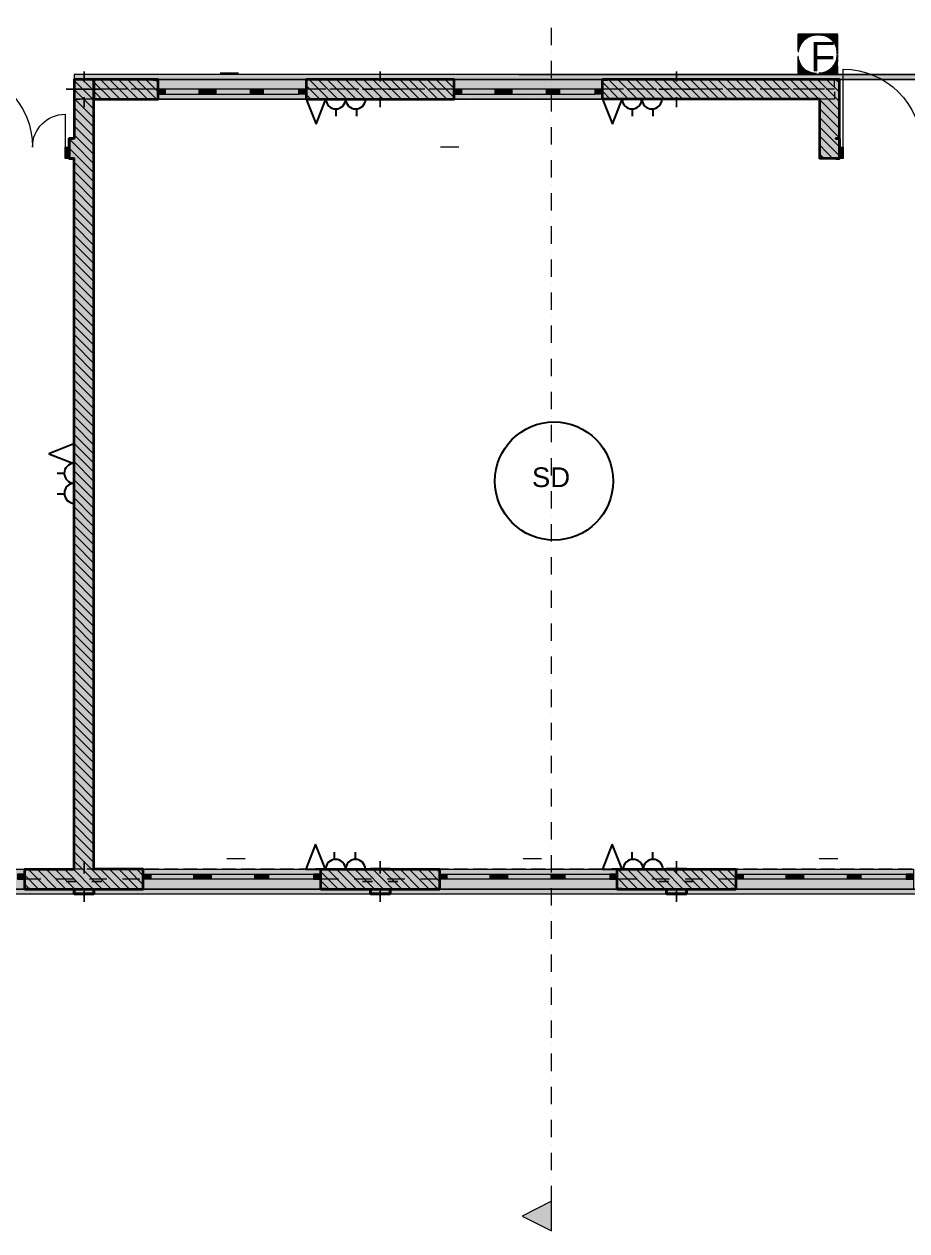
# Model space of a CAD drawing. Header units: inches. Extents: x 206002 to 410047, y 60394 to 83306.
# Drawn here: x 372863 to 381826, y 60394 to 72648 of the extents above; entities that cross this region are included whole.
import ezdxf

# ---------------------------------------------------------------- set-up
doc = ezdxf.new("R2010")
doc.units = ezdxf.units.IN
doc.header["$MEASUREMENT"] = 0
for name, color, linetype in [('LIGHTING', 1, 'Continuous'), ('PDF_Annotation - Text', 7, 'Continuous'), ('PDF_Marker - Section', 7, 'Continuous'), ('PDF_Structural - Bearing', 7, 'Continuous'), ('POW', 212, 'Continuous')]:
    doc.layers.add(name, color=color, linetype=linetype)
doc.styles.get("Standard").update_dxf_attribs({"font": 'arial.ttf'})

msp = doc.modelspace()

# ---------------------------------------------------------------- hatches: boundary and pattern name
at = {"layer": 'LIGHTING'}
h = msp.add_hatch(dxfattribs=at)
h.set_pattern_fill('ANSI31', color=1)
h.set_pattern_definition([(45, (23650, -24.5), (-0.08838834765, 0.08838834765), [])])
h.paths.add_polyline_path([(380724, 72545), (380724, 72369, -0.378758), (380923, 72544)])
h.paths.add_polyline_path([(380724, 72145), (380909, 72145, -0.358673), (380724, 72320)])
h.paths.add_polyline_path([(381124, 72545), (380923, 72544, -0.414214), (381123, 72344)])
h.paths.add_polyline_path([(381123, 72344, -0.393647), (380937, 72145), (381124, 72145)])

# ---------------------------------------------------------------- linework, layer by layer
for p, q in [((380724, 72545), (381124, 72545)), ((375927, 71887), (375727, 71887)), ((375727, 71887), (375828, 71632)), ((375828, 71632), (375927, 71887)), ((375927, 71887), (376331, 71887)), ((378935, 71887), (378735, 71887)), ((378735, 71887), (378836, 71632)), ((378735, 71887), (378836, 71887)), ((378836, 71632), (378935, 71887)), ((378935, 71887), (379339, 71887)), ((376028, 71787), (376028, 71713)), ((376238, 71787), (376238, 71713)), ((379036, 71787), (379036, 71713)), ((379246, 71787), (379246, 71713)), ((373368, 68387), (373113, 68286)), ((373368, 68387), (373370, 68187)), ((373113, 68286), (373368, 68187)), ((373370, 68187), (373372, 67782)), ((373270, 68085), (373197, 68085)), ((373271, 67875), (373198, 67874)), ((375822, 64320), (375722, 64066)), ((375922, 64066), (375822, 64320)), ((376015, 64166), (376015, 64239)), ((376226, 64166), (376226, 64239)), ((378835, 64320), (378736, 64066)), ((378936, 64066), (378835, 64320)), ((379038, 64166), (379038, 64239)), ((379248, 64166), (379248, 64239)), ((375722, 64066), (375922, 64066)), ((375922, 64066), (375822, 64066)), ((376327, 64066), (375922, 64066)), ((378736, 64066), (378936, 64066)), ((378936, 64066), (378835, 64066)), ((379349, 64066), (378945, 64066))]:
    msp.add_line(p, q, dxfattribs=at)
for centre, radius, start, end in [((376027, 71887), 100, 180, 0), ((376229, 71889), 102, 181.2234, 358.7766), ((379035, 71887), 100, 180, 0), ((379237, 71889), 102, 181.2234, 358.7766), ((373370, 68087), 100, 90.2772, 270.2772), ((373373, 67884), 102, 91.5006, 269.0538), ((376025, 64064), 102, 1.2234, 178.7766), ((376227, 64066), 100, 0, 180), ((379047, 64064), 102, 1.2234, 178.7766), ((379249, 64066), 100, 0, 180)]:
    msp.add_arc(centre, radius, start, end, dxfattribs=at)
at = {"layer": 'PDF_Annotation - Text', "lineweight": 9}
for points in [[(374852, 72155), (375039, 72155)], [(380931, 72155), (381118, 72155)], [(377090, 71403), (377277, 71403)], [(374921, 64175), (375108, 64175)], [(377929, 64175), (378116, 64175)], [(380936, 64175), (381124, 64175)]]:
    msp.add_lwpolyline(points, dxfattribs=at)
at = {"layer": 'PDF_Marker - Section', "lineweight": 13}
for points in [[(378219, 72434), (378219, 72611)], [(378219, 72363), (378219, 72363)], [(378219, 72098), (378219, 72275)], [(378219, 72027), (378219, 72027)], [(378219, 71762), (378219, 71939)], [(378219, 71691), (378219, 71691)], [(378219, 71426), (378219, 71603)], [(378219, 71355), (378219, 71355)], [(378219, 71090), (378219, 71267)], [(378219, 71019), (378219, 71019)], [(378219, 70754), (378219, 70931)], [(378219, 70683), (378219, 70683)], [(378219, 70418), (378219, 70595)], [(378219, 70347), (378219, 70347)], [(378219, 70082), (378219, 70259)], [(378219, 70011), (378219, 70011)], [(378219, 69746), (378219, 69923)], [(378219, 69675), (378219, 69675)], [(378219, 69410), (378219, 69586)], [(378219, 69339), (378219, 69339)], [(378219, 69074), (378219, 69250)], [(378219, 69003), (378219, 69003)], [(378219, 68738), (378219, 68914)], [(378219, 68667), (378219, 68667)], [(378219, 68402), (378219, 68578)], [(378219, 68331), (378219, 68331)], [(378219, 68066), (378219, 68242)], [(378219, 67995), (378219, 67995)], [(378219, 67729), (378219, 67906)], [(378219, 67659), (378219, 67659)], [(378219, 67393), (378219, 67570)], [(378219, 67323), (378219, 67323)], [(378219, 67058), (378219, 67234)], [(378219, 66987), (378219, 66987)], [(378219, 66721), (378219, 66898)], [(378219, 66651), (378219, 66651)], [(378219, 66385), (378219, 66562)], [(378219, 66315), (378219, 66315)], [(378219, 66049), (378219, 66226)], [(378219, 65979), (378219, 65979)], [(378219, 65713), (378219, 65890)], [(378219, 65643), (378219, 65643)], [(378219, 65377), (378219, 65554)], [(378219, 65307), (378219, 65307)], [(378219, 65041), (378219, 65218)], [(378219, 64971), (378219, 64971)], [(378219, 64705), (378219, 64882)], [(378219, 64635), (378219, 64635)], [(378219, 64369), (378219, 64546)], [(378219, 64299), (378219, 64299)], [(378219, 64033), (378219, 64210)], [(378219, 63962), (378219, 63962)], [(378219, 63697), (378219, 63874)], [(378219, 63626), (378219, 63626)], [(378219, 63361), (378219, 63538)], [(378219, 63290), (378219, 63290)], [(378219, 63025), (378219, 63202)], [(378219, 62954), (378219, 62954)], [(378219, 62689), (378219, 62866)], [(378219, 62618), (378219, 62618)], [(378219, 62353), (378219, 62530)], [(378219, 62282), (378219, 62282)], [(378219, 62017), (378219, 62194)], [(378219, 61946), (378219, 61946)], [(378219, 61681), (378219, 61858)], [(378219, 61610), (378219, 61610)], [(378219, 61345), (378219, 61522)], [(378219, 61274), (378219, 61274)], [(378219, 61009), (378219, 61186)], [(378219, 60938), (378219, 60938)], [(378219, 60695), (377919, 60545), (378219, 60394), (378219, 60695), (378219, 60850)]]:
    msp.add_lwpolyline(points, dxfattribs=at)
at = {"layer": 'PDF_Marker - Section', "lineweight": 0, "transparency": 33554559}
msp.add_solid([(378219, 60394), (378219, 60695), (377919, 60545)], dxfattribs=at)
at = {"layer": 'PDF_Structural - Bearing', "lineweight": 18}
for points in [[(409967, 74293), (379487, 74293), (379487, 81254), (376479, 81254), (376479, 74293), (345999, 74293), (345999, 65369), (355524, 65369), (355524, 63865), (400642, 63865), (400642, 65369), (409967, 65369)], [(382394, 72087), (379587, 72087)]]:
    msp.add_lwpolyline(points, close=True, dxfattribs=at)
for points in [[(372157, 71400), (372157, 72190, -0.414213), (372948, 71400, -0.414195), (373280, 71733), (373280, 71400)], [(381181, 71400), (381181, 72190, -0.414213), (381971, 71400, -0.414195), (382304, 71733), (382304, 71400)]]:
    msp.add_lwpolyline(points, format="xyb", dxfattribs=at)
for points in [[(400642, 63951), (400642, 63865), (355524, 63865), (355524, 63815), (400693, 63815), (400693, 63865), (400693, 65319), (403650, 65319), (403700, 65319), (403700, 72087), (403650, 72087), (403650, 65369), (400693, 65369), (400642, 65369), (400642, 63865), (400565, 63865)], [(388611, 72087), (390115, 72087), (390115, 71485), (390165, 71485), (390165, 72137), (390115, 72137), (377883, 72137), (373571, 72137), (373371, 72137), (373371, 72087), (373477, 72087)], [(373427, 72087), (373371, 72087), (373371, 72014), (373371, 72087)], [(373623, 72087), (373482, 72087)], [(373673, 72087), (373532, 72087)], [(373571, 72087), (376379, 72087)], [(373819, 72087), (373678, 72087)], [(373869, 72087), (373728, 72087)], [(374015, 72087), (373874, 72087)], [(374065, 72087), (373924, 72087)], [(374211, 72087), (374070, 72087)], [(374262, 72087), (374120, 72087)], [(374408, 72087), (374266, 72087)], [(374458, 72087), (374316, 72087)], [(374604, 72087), (374462, 72087)], [(374654, 72087), (374512, 72087)], [(374800, 72087), (374658, 72087)], [(374850, 72087), (374709, 72087)], [(374996, 72087), (374855, 72087)], [(375046, 72087), (374905, 72087)], [(375192, 72087), (375051, 72087)], [(375242, 72087), (375101, 72087)], [(375388, 72087), (375247, 72087)], [(375438, 72087), (375297, 72087)], [(375584, 72087), (375443, 72087)], [(375634, 72087), (375493, 72087)], [(375780, 72087), (375639, 72087)], [(375831, 72087), (375689, 72087)], [(375977, 72087), (375835, 72087)], [(376027, 72087), (375885, 72087)], [(376173, 72087), (376031, 72087)], [(376223, 72087), (376081, 72087)], [(376369, 72087), (376227, 72087)], [(376419, 72087), (376277, 72087)], [(376565, 72087), (376424, 72087)], [(376615, 72087), (376474, 72087)], [(376579, 72087), (377883, 72087), (379386, 72087), (377883, 72087)], [(376761, 72087), (376620, 72087)], [(376811, 72087), (376670, 72087)], [(376957, 72087), (376816, 72087)], [(377007, 72087), (376866, 72087)], [(377153, 72087), (377012, 72087)], [(377204, 72087), (377062, 72087)], [(377350, 72087), (377208, 72087)], [(377400, 72087), (377258, 72087)], [(377546, 72087), (377404, 72087)], [(377596, 72087), (377454, 72087)], [(377742, 72087), (377600, 72087)], [(377792, 72087), (377650, 72087)], [(377938, 72087), (377796, 72087)], [(377988, 72087), (377847, 72087)], [(377883, 72137), (382595, 72137), (382394, 72137)], [(378134, 72087), (377993, 72087)], [(378184, 72087), (378043, 72087)], [(378330, 72087), (378189, 72087)], [(378380, 72087), (378239, 72087)], [(378526, 72087), (378385, 72087)], [(378576, 72087), (378435, 72087)], [(378722, 72087), (378581, 72087)], [(378773, 72087), (378631, 72087)], [(378919, 72087), (378777, 72087)], [(378969, 72087), (378827, 72087)], [(379115, 72087), (378973, 72087)], [(379165, 72087), (379023, 72087)], [(379311, 72087), (379169, 72087)], [(379361, 72087), (379219, 72087)], [(379507, 72087), (379365, 72087)], [(379557, 72087), (379416, 72087)], [(379703, 72087), (379562, 72087)], [(379753, 72087), (379612, 72087)], [(379899, 72087), (379758, 72087)], [(379949, 72087), (379808, 72087)], [(380095, 72087), (379954, 72087)], [(380145, 72087), (380004, 72087)], [(380291, 72087), (380150, 72087)], [(380342, 72087), (380200, 72087)], [(380488, 72087), (380346, 72087)], [(380538, 72087), (380396, 72087)], [(380684, 72087), (380542, 72087)], [(380734, 72087), (380592, 72087)], [(380880, 72087), (380738, 72087)], [(380930, 72087), (380788, 72087)], [(380991, 72087), (380934, 72087)], [(381091, 72014), (381091, 72087), (380985, 72087)], [(373477, 71887), (373371, 71887), (373371, 71960), (373371, 71887), (373427, 71887)], [(381091, 71960), (381091, 71887), (380985, 71887)], [(373623, 71887), (373482, 71887)], [(373673, 71887), (373532, 71887)], [(373819, 71887), (373678, 71887)], [(373869, 71887), (373728, 71887)], [(374015, 71887), (373874, 71887)], [(374065, 71887), (373924, 71887)], [(374211, 71887), (374070, 71887)], [(374262, 71887), (374120, 71887)], [(374408, 71887), (374266, 71887)], [(374458, 71887), (374316, 71887)], [(374604, 71887), (374462, 71887)], [(374654, 71887), (374512, 71887)], [(374800, 71887), (374658, 71887)], [(374850, 71887), (374709, 71887)], [(374996, 71887), (374855, 71887)], [(375046, 71887), (374905, 71887)], [(375192, 71887), (375051, 71887)], [(375242, 71887), (375101, 71887)], [(375388, 71887), (375247, 71887)], [(375438, 71887), (375297, 71887)], [(375584, 71887), (375443, 71887)], [(375634, 71887), (375493, 71887)], [(375780, 71887), (375639, 71887)], [(375831, 71887), (375689, 71887)], [(375977, 71887), (375835, 71887)], [(376027, 71887), (375885, 71887)], [(376173, 71887), (376031, 71887)], [(376223, 71887), (376081, 71887)], [(376369, 71887), (376227, 71887)], [(376419, 71887), (376277, 71887)], [(376565, 71887), (376424, 71887)], [(376615, 71887), (376474, 71887)], [(376761, 71887), (376620, 71887)], [(376811, 71887), (376670, 71887)], [(376957, 71887), (376816, 71887)], [(377007, 71887), (376866, 71887)], [(377153, 71887), (377012, 71887)], [(377204, 71887), (377062, 71887)], [(377350, 71887), (377208, 71887)], [(377400, 71887), (377258, 71887)], [(377546, 71887), (377404, 71887)], [(377596, 71887), (377454, 71887)], [(377742, 71887), (377600, 71887)], [(377792, 71887), (377650, 71887)], [(377938, 71887), (377796, 71887)], [(377988, 71887), (377847, 71887)], [(378134, 71887), (377993, 71887)], [(378184, 71887), (378043, 71887)], [(378330, 71887), (378189, 71887)], [(378380, 71887), (378239, 71887)], [(378526, 71887), (378385, 71887)], [(378576, 71887), (378435, 71887)], [(378722, 71887), (378581, 71887)], [(378773, 71887), (378631, 71887)], [(378919, 71887), (378777, 71887)], [(378969, 71887), (378827, 71887)], [(379115, 71887), (378973, 71887)], [(379165, 71887), (379023, 71887)], [(379311, 71887), (379169, 71887)], [(379361, 71887), (379219, 71887)], [(379507, 71887), (379365, 71887)], [(379557, 71887), (379416, 71887)], [(379703, 71887), (379562, 71887)], [(379753, 71887), (379612, 71887)], [(379899, 71887), (379758, 71887)], [(379949, 71887), (379808, 71887)], [(380095, 71887), (379954, 71887)], [(380145, 71887), (380004, 71887)], [(380291, 71887), (380150, 71887)], [(380342, 71887), (380200, 71887)], [(380488, 71887), (380346, 71887)], [(380538, 71887), (380396, 71887)], [(380684, 71887), (380542, 71887)], [(380734, 71887), (380592, 71887)], [(380880, 71887), (380738, 71887)], [(380930, 71887), (380788, 71887)], [(380991, 71887), (380934, 71887)], [(373052, 64066), (372911, 64066)], [(373248, 64066), (373107, 64066)], [(373445, 64066), (373303, 64066)], [(373641, 64066), (373499, 64066)], [(373837, 64066), (373695, 64066)], [(374033, 64066), (373892, 64066)], [(374229, 64066), (374088, 64066)], [(374425, 64066), (374284, 64066)], [(374621, 64066), (374480, 64066)], [(374817, 64066), (374676, 64066)], [(375014, 64066), (374872, 64066)], [(375210, 64066), (375068, 64066)], [(375406, 64066), (375264, 64066)], [(375602, 64066), (375461, 64066)], [(375798, 64066), (375657, 64066)], [(375994, 64066), (375853, 64066)], [(376190, 64066), (376049, 64066)], [(376386, 64066), (376245, 64066)], [(376583, 64066), (376441, 64066)], [(376779, 64066), (376637, 64066)], [(376975, 64066), (376833, 64066)], [(377171, 64066), (377029, 64066)], [(377367, 64066), (377226, 64066)], [(377563, 64066), (377422, 64066)], [(377759, 64066), (377618, 64066)], [(377956, 64066), (377814, 64066)], [(378152, 64066), (378010, 64066)], [(378348, 64066), (378206, 64066)], [(378544, 64066), (378402, 64066)], [(378740, 64066), (378598, 64066)], [(378936, 64066), (378795, 64066)], [(379132, 64066), (378991, 64066)], [(379328, 64066), (379187, 64066)], [(379525, 64066), (379383, 64066)], [(379721, 64066), (379579, 64066)], [(379917, 64066), (379775, 64066)], [(380113, 64066), (379971, 64066)], [(380309, 64066), (380168, 64066)], [(380505, 64066), (380364, 64066)], [(380701, 64066), (380560, 64066)], [(380897, 64066), (380756, 64066)], [(381094, 64066), (380952, 64066)], [(381290, 64066), (381148, 64066)], [(381486, 64066), (381344, 64066)], [(381682, 64066), (381540, 64066)], [(381878, 64066), (381737, 64066)], [(373052, 63865), (372911, 63865)], [(373248, 63865), (373107, 63865)], [(373445, 63865), (373303, 63865)], [(373641, 63865), (373499, 63865)], [(373837, 63865), (373695, 63865)], [(374033, 63865), (373892, 63865)], [(374229, 63865), (374088, 63865)], [(374425, 63865), (374284, 63865)], [(374621, 63865), (374480, 63865)], [(374817, 63865), (374676, 63865)], [(375014, 63865), (374872, 63865)], [(375210, 63865), (375068, 63865)], [(375406, 63865), (375264, 63865)], [(375602, 63865), (375461, 63865)], [(375798, 63865), (375657, 63865)], [(375994, 63865), (375853, 63865)], [(376190, 63865), (376049, 63865)], [(376386, 63865), (376245, 63865)], [(376583, 63865), (376441, 63865)], [(376779, 63865), (376637, 63865)], [(376975, 63865), (376833, 63865)], [(377171, 63865), (377029, 63865)], [(377367, 63865), (377226, 63865)], [(377563, 63865), (377422, 63865)], [(377759, 63865), (377618, 63865)], [(377956, 63865), (377814, 63865)], [(378152, 63865), (378010, 63865)], [(378348, 63865), (378206, 63865)], [(378544, 63865), (378402, 63865)], [(378740, 63865), (378598, 63865)], [(378936, 63865), (378795, 63865)], [(379132, 63865), (378991, 63865)], [(379328, 63865), (379187, 63865)], [(379525, 63865), (379383, 63865)], [(379721, 63865), (379579, 63865)], [(379917, 63865), (379775, 63865)], [(380113, 63865), (379971, 63865)], [(380309, 63865), (380168, 63865)], [(380505, 63865), (380364, 63865)], [(380701, 63865), (380560, 63865)], [(380897, 63865), (380756, 63865)], [(381094, 63865), (380952, 63865)], [(381290, 63865), (381148, 63865)], [(381486, 63865), (381344, 63865)], [(381682, 63865), (381540, 63865)], [(381878, 63865), (381737, 63865)]]:
    msp.add_lwpolyline(points, dxfattribs=at)
at = {"layer": 'PDF_Structural - Bearing', "lineweight": 35}
for points in [[(374022, 63865), (374072, 63865), (374072, 63966), (374072, 64016), (374072, 64066), (373571, 64066), (373571, 72087), (373371, 72087), (373371, 71887), (373371, 71485), (373321, 71485), (373358, 71485), (373321, 71485), (373358, 71485)], [(374173, 72087), (374223, 72087), (373571, 72087), (373571, 71887), (374223, 71887), (374223, 71937), (374223, 71987), (374223, 72087)], [(375777, 72087), (375727, 72087), (375727, 71987), (375727, 71937), (375727, 71887), (376379, 71887), (376579, 71887), (377231, 71887), (377231, 71937), (377231, 71987), (377231, 72087), (377181, 72087)], [(377231, 72087), (375727, 72087)], [(381141, 71485), (381141, 71400), (381141, 71485), (381141, 71887), (381141, 72087), (378735, 72087)], [(381104, 71285), (381141, 71285), (381104, 71285), (381141, 71285), (380941, 71285), (380941, 71485), (380941, 71887), (378735, 71887), (378735, 71937), (378735, 71987), (378735, 72087), (378785, 72087)], [(373358, 71285), (373321, 71285), (373321, 71400), (373321, 71485), (373321, 71400), (373321, 71485)], [(381141, 71285), (381141, 71400), (381141, 71285), (381141, 71400), (381141, 71485), (381104, 71485), (381141, 71485), (381104, 71485)], [(372919, 63865), (372869, 63865), (372869, 63966), (372869, 64016), (372869, 64066), (373371, 64066), (373371, 71285), (373321, 71285), (373321, 71400), (373321, 71285), (373358, 71285), (373321, 71285)], [(375927, 63865), (375877, 63865), (375877, 63966), (375877, 64016), (375877, 64066), (376379, 64066), (376379, 64067), (376579, 64067), (376579, 64066), (377080, 64066), (377080, 64016), (377080, 63966), (377080, 63865), (377030, 63865)], [(376579, 64066), (376579, 64067), (376379, 64067), (376579, 64067)], [(376379, 64067), (376379, 64066)], [(378935, 63865), (378885, 63865), (378885, 63966), (378885, 64016), (378885, 64066), (380088, 64066), (380088, 64016), (380088, 63966), (380088, 63865), (380038, 63865)], [(372869, 63865), (374072, 63865)], [(375877, 63865), (377080, 63865)], [(378885, 63865), (380088, 63865)]]:
    msp.add_lwpolyline(points, dxfattribs=at)
at = {"layer": 'PDF_Structural - Bearing', "lineweight": 9}
for points in [[(373571, 71876), (373561, 71887), (373466, 71982), (373371, 72077)], [(373653, 71887), (373571, 71968), (373512, 72028), (373452, 72087)], [(373745, 71887), (373571, 72060), (373558, 72074), (373544, 72087)], [(373637, 72087), (373837, 71887)], [(373729, 72087), (373929, 71887)], [(373821, 72087), (374022, 71887)], [(373913, 72087), (374114, 71887)], [(374005, 72087), (374206, 71887)], [(374098, 72087), (374223, 71962)], [(374190, 72087), (374223, 72054)], [(375757, 72087), (375957, 71887)], [(375849, 72087), (376049, 71887)], [(375941, 72087), (376141, 71887)], [(376033, 72087), (376234, 71887)], [(376125, 72087), (376326, 71887)], [(376217, 72087), (376418, 71887)], [(376309, 72087), (376510, 71887)], [(376402, 72087), (376602, 71887)], [(376494, 72087), (376694, 71887)], [(376586, 72087), (376787, 71887)], [(376678, 72087), (376879, 71887)], [(376770, 72087), (376971, 71887)], [(376863, 72087), (377063, 71887)], [(376955, 72087), (377155, 71887)], [(377047, 72087), (377231, 71903)], [(377139, 72087), (377231, 71995)], [(378735, 72058), (378906, 71887)], [(378798, 72087), (378999, 71887)], [(378890, 72087), (379091, 71887)], [(378982, 72087), (379183, 71887)], [(379074, 72087), (379275, 71887)], [(379167, 72087), (379367, 71887)], [(379259, 72087), (379459, 71887)], [(379351, 72087), (379552, 71887)], [(379443, 72087), (379644, 71887)], [(379535, 72087), (379736, 71887)], [(379628, 72087), (379828, 71887)], [(379720, 72087), (379920, 71887)], [(379812, 72087), (380012, 71887)], [(379904, 72087), (380105, 71887)], [(379996, 72087), (380197, 71887)], [(380088, 72087), (380289, 71887)], [(380180, 72087), (380381, 71887)], [(380273, 72087), (380473, 71887)], [(380365, 72087), (380565, 71887)], [(380457, 72087), (380658, 71887)], [(380549, 72087), (380750, 71887)], [(380641, 72087), (380842, 71887)], [(380734, 72087), (380934, 71887)], [(380826, 72087), (381026, 71887), (381141, 71772)], [(380918, 72087), (381118, 71887), (381141, 71864)], [(381010, 72087), (381141, 71956)], [(381102, 72087), (381141, 72048)], [(373571, 71784), (373468, 71887), (373420, 71935), (373371, 71984)], [(375727, 72024), (375865, 71887)], [(375727, 71932), (375773, 71887)], [(378735, 71966), (378814, 71887)], [(373571, 71692), (373376, 71887), (373374, 71889), (373371, 71892)], [(380941, 71880), (381141, 71679)], [(373371, 71800), (373571, 71600)], [(373371, 71708), (373571, 71507)], [(380941, 71788), (381141, 71587)], [(380941, 71696), (381141, 71495)], [(373371, 71616), (373571, 71415)], [(381141, 71403), (381100, 71444), (381059, 71485), (380941, 71603)], [(373321, 71482), (373371, 71431), (373571, 71231)], [(373371, 71524), (373571, 71323)], [(381141, 71311), (381054, 71398), (380966, 71485), (380941, 71511)], [(373321, 71389), (373371, 71339), (373571, 71139)], [(381008, 71352), (380941, 71419)], [(380983, 71285), (380962, 71306), (380941, 71327)], [(381075, 71285), (381008, 71352)], [(373321, 71297), (373333, 71285)], [(373371, 71247), (373571, 71047)], [(373371, 71155), (373571, 70954)], [(373371, 71063), (373571, 70862)], [(373371, 70971), (373571, 70770)], [(373371, 70878), (373571, 70678)], [(373371, 70786), (373571, 70586)], [(373371, 70694), (373571, 70494)], [(373371, 70602), (373571, 70401)], [(373371, 70510), (373571, 70309)], [(373371, 70418), (373571, 70217)], [(373371, 70325), (373571, 70125)], [(373371, 70233), (373571, 70033)], [(373371, 70141), (373571, 69940)], [(373371, 70049), (373571, 69848)], [(373371, 69957), (373571, 69756)], [(373371, 69865), (373571, 69664)], [(373371, 69772), (373571, 69572)], [(373371, 69680), (373571, 69480)], [(373371, 69588), (373571, 69388)], [(373371, 69496), (373571, 69295)], [(373371, 69404), (373571, 69203)], [(373371, 69312), (373571, 69111)], [(373371, 69219), (373571, 69019)], [(373371, 69127), (373571, 68927)], [(373371, 69035), (373571, 68835)], [(373371, 68943), (373571, 68742)], [(373371, 68851), (373571, 68650)], [(373371, 68759), (373571, 68558)], [(373371, 68666), (373571, 68466)], [(373371, 68574), (373571, 68374)], [(373371, 68482), (373571, 68282)], [(373371, 68390), (373571, 68189)], [(373371, 68298), (373571, 68097)], [(373371, 68206), (373571, 68005)], [(373371, 68113), (373571, 67913)], [(373371, 68021), (373571, 67821)], [(373371, 67929), (373571, 67729)], [(373371, 67837), (373571, 67636)], [(373371, 67745), (373571, 67544)], [(373371, 67653), (373571, 67452)], [(373371, 67560), (373571, 67360)], [(373371, 67468), (373571, 67268)], [(373371, 67376), (373571, 67176)], [(373371, 67284), (373571, 67083)], [(373371, 67192), (373571, 66991)], [(373371, 67100), (373571, 66899)], [(373371, 67007), (373571, 66807)], [(373371, 66915), (373571, 66715)], [(373371, 66823), (373571, 66623)], [(373371, 66731), (373571, 66530)], [(373371, 66639), (373571, 66438)], [(373371, 66547), (373571, 66346)], [(373371, 66454), (373571, 66254)], [(373371, 66362), (373571, 66162)], [(373371, 66270), (373571, 66070)], [(373371, 66178), (373571, 65977)], [(373371, 66086), (373571, 65885)], [(373371, 65994), (373571, 65793)], [(373371, 65901), (373571, 65701)], [(373371, 65809), (373571, 65609)], [(373371, 65717), (373571, 65517)], [(373371, 65625), (373571, 65424)], [(373371, 65533), (373571, 65332)], [(373371, 65441), (373571, 65240)], [(373371, 65348), (373571, 65148)], [(373371, 65256), (373571, 65056)], [(373371, 65164), (373571, 64964)], [(373371, 65072), (373571, 64871)], [(373371, 64980), (373571, 64779)], [(373371, 64888), (373571, 64687)], [(373371, 64795), (373571, 64595)], [(373371, 64703), (373571, 64503)], [(373371, 64611), (373571, 64411)], [(373371, 64519), (373571, 64318)], [(373371, 64427), (373571, 64226)], [(373371, 64335), (373571, 64134)], [(373371, 64242), (373547, 64066), (373748, 63865)], [(373371, 64150), (373455, 64066), (373655, 63865)], [(372869, 64006), (373010, 63865)], [(372902, 64066), (373103, 63865)], [(372994, 64066), (373195, 63865)], [(373086, 64066), (373287, 63865)], [(373178, 64066), (373379, 63865)], [(373271, 64066), (373471, 63865)], [(373363, 64066), (373563, 63865)], [(373639, 64066), (373840, 63865)], [(373731, 64066), (373932, 63865)], [(373824, 64066), (374024, 63865)], [(373916, 64066), (374072, 63909)], [(374008, 64066), (374072, 64001)], [(375877, 64040), (376052, 63865)], [(375944, 64066), (376144, 63865)], [(376036, 64066), (376236, 63865)], [(376128, 64066), (376328, 63865)], [(376220, 64066), (376420, 63865)], [(376312, 64066), (376513, 63865)], [(376404, 64066), (376605, 63865)], [(376496, 64066), (376697, 63865)], [(376589, 64066), (376789, 63865)], [(376681, 64066), (376881, 63865)], [(376773, 64066), (376974, 63865)], [(376865, 64066), (377066, 63865)], [(376957, 64066), (377080, 63943)], [(377049, 64066), (377080, 64035)], [(378885, 63981), (379001, 63865)], [(378893, 64066), (379093, 63865)], [(378985, 64066), (379185, 63865)], [(379077, 64066), (379278, 63865)], [(379169, 64066), (379370, 63865)], [(379261, 64066), (379462, 63865)], [(379354, 64066), (379554, 63865)], [(379446, 64066), (379646, 63865)], [(379538, 64066), (379739, 63865)], [(379630, 64066), (379831, 63865)], [(379722, 64066), (379923, 63865)], [(379815, 64066), (380015, 63865)], [(379907, 64066), (380088, 63884)], [(379999, 64066), (380088, 63976)], [(372869, 63914), (372918, 63865)], [(375877, 63948), (375960, 63865)], [(378885, 63889), (378909, 63865)]]:
    msp.add_lwpolyline(points, dxfattribs=at)
at = {"layer": 'PDF_Structural - Bearing', "lineweight": 0}
for points in [[(373471, 72167), (373471, 72067)], [(376479, 72167), (376479, 72067)], [(379487, 72167), (379487, 72067)], [(373290, 71987), (373391, 71987)], [(373651, 71987), (373551, 71987)], [(376298, 71987), (376399, 71987)], [(376659, 71987), (376559, 71987)], [(379306, 71987), (379407, 71987)], [(379667, 71987), (379567, 71987)], [(373471, 71806), (373471, 71907)], [(376479, 71806), (376479, 71907)], [(379487, 71806), (379487, 71907)], [(373471, 64147), (373471, 64022)], [(376479, 64147), (376479, 64022)], [(379487, 64147), (379487, 64022)], [(379487, 64147), (379487, 64022)], [(373290, 63941), (373391, 63941)], [(373471, 63736), (373471, 63861)], [(373651, 63941), (373551, 63941)], [(376298, 63941), (376399, 63941)], [(376479, 63736), (376479, 63861)], [(376659, 63941), (376559, 63941)], [(379306, 63941), (379407, 63941)], [(379306, 63941), (379407, 63941)], [(379487, 63736), (379487, 63861)], [(379487, 63736), (379487, 63861)], [(379667, 63941), (379567, 63941)], [(379667, 63941), (379567, 63941)]]:
    msp.add_lwpolyline(points, close=True, dxfattribs=at)
at = {"layer": 'PDF_Structural - Bearing', "lineweight": 13}
for points in [[(374223, 72087), (374173, 72087)], [(375727, 72087), (375777, 72087)], [(377231, 72087), (377181, 72087)], [(378735, 72087), (378785, 72087)], [(374636, 71987), (374298, 71987)], [(374298, 71937), (374636, 71937)], [(375157, 71987), (374812, 71987)], [(374812, 71937), (375157, 71937)], [(375652, 71987), (375294, 71987)], [(375294, 71937), (375652, 71937)], [(377644, 71987), (377306, 71987)], [(377306, 71937), (377644, 71937)], [(378165, 71987), (377820, 71987)], [(377820, 71937), (378165, 71937)], [(378660, 71987), (378302, 71987)], [(378302, 71937), (378660, 71937)], [(374148, 64016), (374586, 64016)], [(374586, 63966), (374148, 63966)], [(374762, 64016), (375207, 64016)], [(375207, 63966), (374762, 63966)], [(375344, 64016), (375802, 64016)], [(375802, 63966), (375344, 63966)], [(377156, 64016), (377594, 64016)], [(377594, 63966), (377156, 63966)], [(377770, 64016), (378215, 64016)], [(378215, 63966), (377770, 63966)], [(378352, 64016), (378810, 64016)], [(378810, 63966), (378352, 63966)], [(380164, 64016), (380602, 64016)], [(380602, 63966), (380164, 63966)], [(380778, 64016), (381223, 64016)], [(381223, 63966), (380778, 63966)], [(381360, 64016), (381818, 64016)], [(381818, 63966), (381360, 63966)], [(372869, 63865), (372919, 63865)], [(374072, 63865), (374022, 63865)], [(375877, 63865), (375927, 63865)], [(377080, 63865), (377030, 63865)], [(378885, 63865), (378935, 63865)], [(380088, 63865), (380038, 63865)]]:
    msp.add_lwpolyline(points, dxfattribs=at)
for points in [[(374223, 71887), (375727, 71887), (375727, 71937), (375727, 71987), (375727, 71937), (375652, 71937), (375652, 71987), (375727, 71987), (375727, 72087), (374223, 72087), (374223, 71987), (374223, 71937)], [(377231, 71887), (378735, 71887), (378735, 71937), (378735, 71987), (378735, 71937), (378660, 71937), (378660, 71987), (378735, 71987), (378735, 72087), (377231, 72087), (377231, 71987), (377231, 71937)], [(374223, 71937), (374298, 71937), (374298, 71987), (374223, 71987)], [(374724, 71937), (374812, 71937), (374812, 71987), (374724, 71987), (374636, 71987), (374636, 71937)], [(375226, 71937), (375294, 71937), (375294, 71987), (375226, 71987), (375157, 71987), (375157, 71937)], [(377231, 71937), (377306, 71937), (377306, 71987), (377231, 71987)], [(377732, 71937), (377820, 71937), (377820, 71987), (377732, 71987), (377644, 71987), (377644, 71937)], [(378233, 71937), (378302, 71937), (378302, 71987), (378233, 71987), (378165, 71987), (378165, 71937)], [(371065, 64066), (372869, 64066), (372869, 64016), (372869, 63966), (372869, 64016), (372794, 64016), (372794, 63966), (372869, 63966), (372869, 63865), (371065, 63865), (371065, 63966), (371065, 64016)], [(374072, 64066), (375877, 64066), (375877, 64016), (375877, 63966), (375877, 64016), (375802, 64016), (375802, 63966), (375877, 63966), (375877, 63865), (374072, 63865), (374072, 63966), (374072, 64016)], [(374072, 64016), (374148, 64016), (374148, 63966), (374072, 63966)], [(374674, 64016), (374762, 64016), (374762, 63966), (374674, 63966), (374586, 63966), (374586, 64016)], [(375276, 64016), (375344, 64016), (375344, 63966), (375276, 63966), (375207, 63966), (375207, 64016)], [(377080, 64066), (378885, 64066), (378885, 64016), (378885, 63966), (378885, 64016), (378810, 64016), (378810, 63966), (378885, 63966), (378885, 63865), (377080, 63865), (377080, 63966), (377080, 64016)], [(377080, 64016), (377156, 64016), (377156, 63966), (377080, 63966)], [(377682, 64016), (377770, 64016), (377770, 63966), (377682, 63966), (377594, 63966), (377594, 64016)], [(378284, 64016), (378352, 64016), (378352, 63966), (378284, 63966), (378215, 63966), (378215, 64016)], [(380088, 64066), (381893, 64066), (381893, 64016), (381893, 63966), (381893, 64016), (381818, 64016), (381818, 63966), (381893, 63966), (381893, 63865), (380088, 63865), (380088, 63966), (380088, 64016)], [(380088, 64016), (380164, 64016), (380164, 63966), (380088, 63966)], [(380690, 64016), (380778, 64016), (380778, 63966), (380690, 63966), (380602, 63966), (380602, 64016)], [(381291, 64016), (381360, 64016), (381360, 63966), (381291, 63966), (381223, 63966), (381223, 64016)]]:
    msp.add_lwpolyline(points, close=True, dxfattribs=at)
at = {"layer": 'PDF_Structural - Bearing', "lineweight": 20}
for points in [[(373526, 71987), (373371, 71987), (373573, 71987)], [(373791, 71987), (373614, 71987)], [(373644, 71987), (373644, 71987)], [(373909, 71987), (373732, 71987)], [(373862, 71987), (373862, 71987)], [(374127, 71987), (373950, 71987)], [(373980, 71987), (373980, 71987)], [(374245, 71987), (374068, 71987)], [(374198, 71987), (374198, 71987)], [(374463, 71987), (374286, 71987)], [(374316, 71987), (374316, 71987)], [(374581, 71987), (374404, 71987)], [(374534, 71987), (374534, 71987)], [(374799, 71987), (374622, 71987)], [(374652, 71987), (374652, 71987)], [(374917, 71987), (374740, 71987)], [(374870, 71987), (374870, 71987)], [(375135, 71987), (374958, 71987)], [(374988, 71987), (374988, 71987)], [(375253, 71987), (375076, 71987)], [(375206, 71987), (375206, 71987)], [(375471, 71987), (375294, 71987)], [(375324, 71987), (375324, 71987)], [(375589, 71987), (375412, 71987)], [(375542, 71987), (375542, 71987)], [(375807, 71987), (375630, 71987)], [(375660, 71987), (375660, 71987)], [(375925, 71987), (375748, 71987)], [(375878, 71987), (375878, 71987)], [(376143, 71987), (375966, 71987)], [(375996, 71987), (375996, 71987)], [(376261, 71987), (376084, 71987)], [(376214, 71987), (376214, 71987)], [(376479, 71987), (376302, 71987)], [(376332, 71987), (376332, 71987)], [(376597, 71987), (376420, 71987)], [(376550, 71987), (376550, 71987)], [(376815, 71987), (376638, 71987)], [(376668, 71987), (376668, 71987)], [(376933, 71987), (376756, 71987)], [(376886, 71987), (376886, 71987)], [(377151, 71987), (376974, 71987)], [(377004, 71987), (377004, 71987)], [(377269, 71987), (377092, 71987)], [(377222, 71987), (377222, 71987)], [(377487, 71987), (377310, 71987)], [(377340, 71987), (377340, 71987)], [(377605, 71987), (377428, 71987)], [(377558, 71987), (377558, 71987)], [(377823, 71987), (377646, 71987)], [(377676, 71987), (377676, 71987)], [(377941, 71987), (377764, 71987)], [(377894, 71987), (377894, 71987)], [(378159, 71987), (377982, 71987)], [(378012, 71987), (378012, 71987)], [(378277, 71987), (378100, 71987)], [(378230, 71987), (378230, 71987)], [(378495, 71987), (378318, 71987)], [(378348, 71987), (378348, 71987)], [(378613, 71987), (378436, 71987)], [(378566, 71987), (378566, 71987)], [(378831, 71987), (378655, 71987)], [(378684, 71987), (378684, 71987)], [(378949, 71987), (378772, 71987)], [(378902, 71987), (378902, 71987)], [(379167, 71987), (378991, 71987)], [(379020, 71987), (379020, 71987)], [(379285, 71987), (379108, 71987)], [(379238, 71987), (379238, 71987)], [(379503, 71987), (379327, 71987)], [(379356, 71987), (379356, 71987)], [(379621, 71987), (379444, 71987)], [(379574, 71987), (379574, 71987)], [(379839, 71987), (379663, 71987)], [(379692, 71987), (379692, 71987)], [(379957, 71987), (379781, 71987)], [(379910, 71987), (379910, 71987)], [(380175, 71987), (379999, 71987)], [(380028, 71987), (380028, 71987)], [(380293, 71987), (380116, 71987)], [(380246, 71987), (380246, 71987)], [(380512, 71987), (380335, 71987)], [(380364, 71987), (380364, 71987)], [(380629, 71987), (380452, 71987)], [(380582, 71987), (380582, 71987)], [(380848, 71987), (380671, 71987)], [(380700, 71987), (380700, 71987)], [(380991, 71987), (380789, 71987)], [(380918, 71987), (380918, 71987)], [(381091, 71987), (381007, 71987)], [(373031, 63966), (372854, 63966)], [(373102, 63966), (373102, 63966)], [(373367, 63966), (373190, 63966)], [(373438, 63966), (373438, 63966)], [(373703, 63966), (373526, 63966)], [(373774, 63966), (373774, 63966)], [(374039, 63966), (373862, 63966)], [(374110, 63966), (374110, 63966)], [(374375, 63966), (374198, 63966)], [(374446, 63966), (374446, 63966)], [(374711, 63966), (374534, 63966)], [(374782, 63966), (374782, 63966)], [(375047, 63966), (374870, 63966)], [(375118, 63966), (375118, 63966)], [(375383, 63966), (375206, 63966)], [(375454, 63966), (375454, 63966)], [(375719, 63966), (375542, 63966)], [(375790, 63966), (375790, 63966)], [(376055, 63966), (375878, 63966)], [(376126, 63966), (376126, 63966)], [(376391, 63966), (376214, 63966)], [(376462, 63966), (376462, 63966)], [(376727, 63966), (376550, 63966)], [(376798, 63966), (376798, 63966)], [(377063, 63966), (376886, 63966)], [(377134, 63966), (377134, 63966)], [(377399, 63966), (377222, 63966)], [(377470, 63966), (377470, 63966)], [(377735, 63966), (377558, 63966)], [(377806, 63966), (377806, 63966)], [(378071, 63966), (377894, 63966)], [(378142, 63966), (378142, 63966)], [(378407, 63966), (378230, 63966)], [(378478, 63966), (378478, 63966)], [(378743, 63966), (378566, 63966)], [(378814, 63966), (378814, 63966)], [(379079, 63966), (378902, 63966)], [(379150, 63966), (379150, 63966)], [(379415, 63966), (379238, 63966)], [(379486, 63966), (379486, 63966)], [(379751, 63966), (379574, 63966)], [(379822, 63966), (379822, 63966)], [(380087, 63966), (379911, 63966)], [(380158, 63966), (380158, 63966)], [(380423, 63966), (380247, 63966)], [(380494, 63966), (380494, 63966)], [(380759, 63966), (380583, 63966)], [(380830, 63966), (380830, 63966)], [(381095, 63966), (380919, 63966)], [(381166, 63966), (381166, 63966)], [(381431, 63966), (381255, 63966)], [(381502, 63966), (381502, 63966)], [(381768, 63966), (381591, 63966)]]:
    msp.add_lwpolyline(points, dxfattribs=at)
at = {"layer": 'PDF_Structural - Bearing', "lineweight": 0}
for points in [[(373471, 71987), (373471, 71987)], [(373471, 71987), (373471, 71987)], [(376479, 71987), (376479, 71987)], [(376479, 71987), (376479, 71987)], [(379487, 71987), (379487, 71987)], [(379487, 71987), (379487, 71987)], [(373471, 63941), (373471, 63941)], [(373471, 63941), (373471, 63941)], [(376479, 63941), (376479, 63941)], [(376479, 63941), (376479, 63941)], [(379487, 63941), (379487, 63941)], [(379487, 63941), (379487, 63941)], [(379487, 63941), (379487, 63941)], [(379487, 63941), (379487, 63941)]]:
    msp.add_lwpolyline(points, dxfattribs=at)
at = {"layer": 'PDF_Structural - Bearing', "lineweight": 20}
for points in [[(373321, 71285), (373280, 71285), (373280, 71400), (373321, 71400)], [(381141, 71400), (381181, 71400), (381181, 71285), (381141, 71285)]]:
    msp.add_lwpolyline(points, close=True, dxfattribs=at)
at = {"layer": 'PDF_Structural - Bearing', "lineweight": 35}
for points in [[(379386, 64066), (379386, 64067), (379587, 64067), (379587, 64066), (379587, 64067), (379386, 64067)], [(379386, 64066), (379386, 64067), (379587, 64067), (379587, 64066), (379587, 64067), (379386, 64067)], [(373571, 63865), (373571, 63816), (373371, 63816), (373371, 63865), (373371, 63816), (373571, 63816)], [(376579, 63865), (376579, 63816), (376379, 63816), (376379, 63865), (376379, 63816), (376579, 63816)], [(379587, 63865), (379587, 63816), (379386, 63816), (379386, 63865), (379386, 63816), (379587, 63816)], [(379587, 63865), (379587, 63816), (379386, 63816), (379386, 63865), (379386, 63816), (379587, 63816)]]:
    msp.add_lwpolyline(points, close=True, dxfattribs=at)
at = {"layer": 'PDF_Structural - Bearing', "lineweight": 15}
for points in [[(373433, 63856), (373433, 63856)], [(373433, 63856), (373433, 63856)], [(373520, 63856), (373520, 63856)], [(373520, 63856), (373520, 63856)], [(376386, 63856), (376386, 63856)], [(376386, 63856), (376386, 63856)], [(376473, 63856), (376473, 63856)], [(376473, 63856), (376473, 63856)], [(376559, 63856), (376559, 63856)], [(376559, 63856), (376559, 63856)], [(379425, 63856), (379425, 63856)], [(379425, 63856), (379425, 63856)], [(379425, 63856), (379425, 63856)], [(379425, 63856), (379425, 63856)], [(379512, 63856), (379512, 63856)], [(379512, 63856), (379512, 63856)], [(379512, 63856), (379512, 63856)], [(379512, 63856), (379512, 63856)], [(373390, 63831), (373390, 63831)], [(373390, 63831), (373390, 63831)], [(373477, 63831), (373477, 63831)], [(373477, 63831), (373477, 63831)], [(373564, 63831), (373564, 63831)], [(373564, 63831), (373564, 63831)], [(376429, 63831), (376429, 63831)], [(376429, 63831), (376429, 63831)], [(376516, 63831), (376516, 63831)], [(376516, 63831), (376516, 63831)], [(379468, 63831), (379468, 63831)], [(379468, 63831), (379468, 63831)], [(379468, 63831), (379468, 63831)], [(379468, 63831), (379468, 63831)], [(379555, 63831), (379555, 63831)], [(379555, 63831), (379555, 63831)], [(379555, 63831), (379555, 63831)], [(379555, 63831), (379555, 63831)]]:
    msp.add_lwpolyline(points, dxfattribs=at)
at = {"layer": 'PDF_Structural - Bearing', "color": 7, "lineweight": 0, "true_color": 0xffffff, "transparency": 33554559}
for points in [[(373371, 72087), (373371, 72137), (373571, 72087), (373571, 72137)], [(373371, 72087), (373571, 72087), (373371, 71887)], [(373571, 72087), (373571, 71887), (373371, 71887)], [(373571, 72087), (373571, 72137), (377883, 72087), (377883, 72137)], [(373571, 72087), (374223, 72087), (373571, 71887), (374223, 71887)], [(374223, 72087), (375727, 72087), (374223, 71887), (375727, 71887)], [(375727, 72087), (377231, 72087), (375727, 71887), (377231, 71887)], [(377231, 72087), (378735, 72087), (377231, 71887), (378735, 71887)], [(390115, 72137), (390115, 72087), (377883, 72137), (377883, 72087)], [(377883, 72087), (377883, 72137), (382595, 72087), (382595, 72137)], [(381141, 72087), (381141, 71887), (378735, 72087), (378735, 71887)], [(374223, 71937), (374298, 71937), (374223, 71987), (374298, 71987)], [(374636, 71987), (374298, 71987), (374636, 71937), (374298, 71937)], [(374724, 71987), (374636, 71987), (374724, 71937), (374636, 71937)], [(374724, 71937), (374812, 71937), (374724, 71987), (374812, 71987)], [(375157, 71987), (374812, 71987), (375157, 71937), (374812, 71937)], [(375226, 71987), (375157, 71987), (375226, 71937), (375157, 71937)], [(375226, 71937), (375294, 71937), (375226, 71987), (375294, 71987)], [(375652, 71987), (375294, 71987), (375652, 71937), (375294, 71937)], [(375727, 71987), (375652, 71987), (375727, 71937), (375652, 71937)], [(377231, 71937), (377306, 71937), (377231, 71987), (377306, 71987)], [(377644, 71987), (377306, 71987), (377644, 71937), (377306, 71937)], [(377732, 71987), (377644, 71987), (377732, 71937), (377644, 71937)], [(377732, 71937), (377820, 71937), (377732, 71987), (377820, 71987)], [(378165, 71987), (377820, 71987), (378165, 71937), (377820, 71937)], [(378233, 71987), (378165, 71987), (378233, 71937), (378165, 71937)], [(378233, 71937), (378302, 71937), (378233, 71987), (378302, 71987)], [(378660, 71987), (378302, 71987), (378660, 71937), (378302, 71937)], [(378735, 71987), (378660, 71987), (378735, 71937), (378660, 71937)], [(373371, 71887), (373571, 71887), (373371, 64066), (373571, 64066)], [(381141, 71485), (380941, 71485), (381141, 71887), (380941, 71887)], [(373371, 71285), (373321, 71285), (373371, 71485), (373321, 71485)], [(381141, 71485), (380941, 71285), (380941, 71485)], [(381141, 71285), (380941, 71285), (381141, 71485)], [(373321, 71285), (373321, 71400), (373280, 71285), (373280, 71400)], [(381141, 71400), (381141, 71285), (381181, 71400), (381181, 71285)], [(371065, 63865), (371065, 64066), (372869, 63865), (372869, 64066)], [(372869, 63966), (372869, 64016), (372794, 63966), (372794, 64016)], [(372869, 64066), (374072, 64066), (372869, 63865), (374072, 63865)], [(374072, 63865), (374072, 64066), (375877, 63865), (375877, 64066)], [(374072, 64016), (374072, 63966), (374148, 64016), (374148, 63966)], [(374586, 63966), (374586, 64016), (374148, 63966), (374148, 64016)], [(374674, 63966), (374674, 64016), (374586, 63966), (374586, 64016)], [(374674, 64016), (374674, 63966), (374762, 64016), (374762, 63966)], [(375207, 63966), (375207, 64016), (374762, 63966), (374762, 64016)], [(375276, 63966), (375276, 64016), (375207, 63966), (375207, 64016)], [(375276, 64016), (375276, 63966), (375344, 64016), (375344, 63966)], [(375802, 63966), (375802, 64016), (375344, 63966), (375344, 64016)], [(375877, 63966), (375877, 64016), (375802, 63966), (375802, 64016)], [(375877, 64066), (377080, 64066), (375877, 63865), (377080, 63865)], [(376379, 64067), (376579, 64067), (376379, 64066), (376579, 64066)], [(376379, 64067), (376579, 64067), (376379, 64066), (376579, 64066)], [(377080, 63865), (377080, 64066), (378885, 63865), (378885, 64066)], [(377080, 64016), (377080, 63966), (377156, 64016), (377156, 63966)], [(377594, 63966), (377594, 64016), (377156, 63966), (377156, 64016)], [(377682, 63966), (377682, 64016), (377594, 63966), (377594, 64016)], [(377682, 64016), (377682, 63966), (377770, 64016), (377770, 63966)], [(378215, 63966), (378215, 64016), (377770, 63966), (377770, 64016)], [(378284, 63966), (378284, 64016), (378215, 63966), (378215, 64016)], [(378284, 64016), (378284, 63966), (378352, 64016), (378352, 63966)], [(378810, 63966), (378810, 64016), (378352, 63966), (378352, 64016)], [(378885, 63966), (378885, 64016), (378810, 63966), (378810, 64016)], [(378885, 64066), (380088, 64066), (378885, 63865), (380088, 63865)], [(379386, 64067), (379587, 64067), (379386, 64066), (379587, 64066)], [(379386, 64067), (379587, 64067), (379386, 64066), (379587, 64066)], [(379386, 64067), (379587, 64067), (379386, 64066), (379587, 64066)], [(379386, 64067), (379587, 64067), (379386, 64066), (379587, 64066)], [(380088, 63865), (380088, 64066), (381893, 63865), (381893, 64066)], [(380088, 64016), (380088, 63966), (380164, 64016), (380164, 63966)], [(380602, 63966), (380602, 64016), (380164, 63966), (380164, 64016)], [(380690, 63966), (380690, 64016), (380602, 63966), (380602, 64016)], [(380690, 64016), (380690, 63966), (380778, 64016), (380778, 63966)], [(381223, 63966), (381223, 64016), (380778, 63966), (380778, 64016)], [(381291, 63966), (381291, 64016), (381223, 63966), (381223, 64016)], [(381291, 64016), (381291, 63966), (381360, 64016), (381360, 63966)], [(381818, 63966), (381818, 64016), (381360, 63966), (381360, 64016)], [(381893, 63966), (381893, 64016), (381818, 63966), (381818, 64016)], [(400642, 63865), (400642, 63815), (355524, 63865), (355524, 63815)], [(373371, 63865), (373571, 63865), (373371, 63816), (373571, 63816)], [(373371, 63865), (373571, 63865), (373371, 63816), (373571, 63816)], [(376379, 63865), (376579, 63865), (376379, 63816), (376579, 63816)], [(376379, 63865), (376579, 63865), (376379, 63816), (376579, 63816)], [(379386, 63865), (379587, 63865), (379386, 63816), (379587, 63816)], [(379386, 63865), (379587, 63865), (379386, 63816), (379587, 63816)], [(379386, 63865), (379587, 63865), (379386, 63816), (379587, 63816)], [(379386, 63865), (379587, 63865), (379386, 63816), (379587, 63816)]]:
    msp.add_solid(points, dxfattribs=at)
at = {"layer": 'PDF_Structural - Bearing', "lineweight": 0, "transparency": 33554559}
for points in [[(373371, 72087), (373571, 72087), (373371, 71887), (373571, 71887)], [(376379, 72087), (376579, 72087), (376379, 71887), (376579, 71887)], [(379386, 72087), (379587, 72087), (379386, 71887), (379587, 71887)], [(373371, 64066), (373571, 64066), (373371, 63865), (373571, 63865)], [(376379, 64066), (376579, 64066), (376379, 63865), (376579, 63865)], [(379386, 64066), (379587, 64066), (379386, 63865), (379587, 63865)]]:
    msp.add_solid(points, dxfattribs=at)
at = {"layer": 'POW'}
msp.add_circle((378244, 68008), 600, dxfattribs=at)

# ---------------------------------------------------------------- texts
at = {"layer": 'LIGHTING', "insert": (380844, 72468), "char_height": 300, "attachment_point": 1}
msp.add_mtext_dynamic_manual_height_columns('F', width=300, gutter_width=1, heights=[0], dxfattribs=at)
at = {"layer": 'POW', "insert": (378019, 68147), "char_height": 200, "attachment_point": 1}
msp.add_mtext_dynamic_manual_height_columns('SD', width=360.5, gutter_width=1, heights=[0], dxfattribs=at)

doc.saveas('drawing.dxf')
